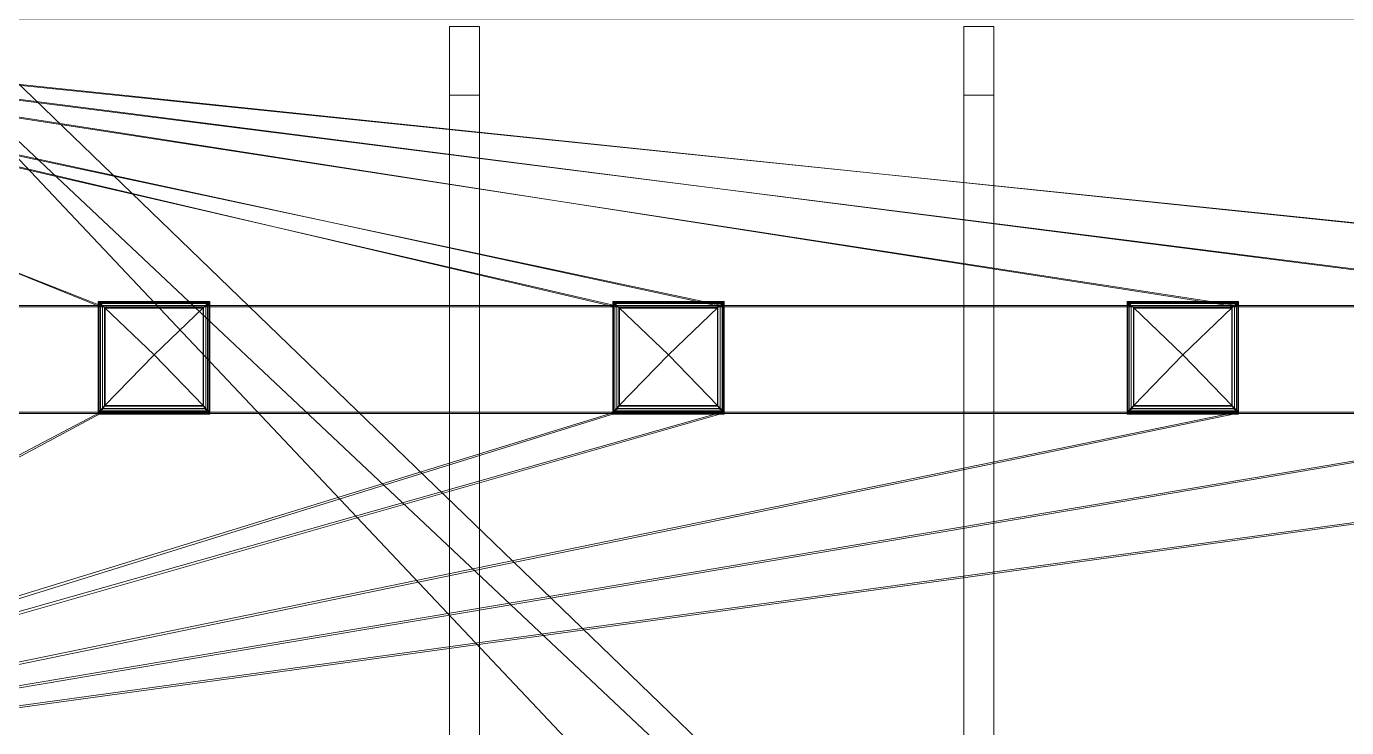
# Model space of a CAD drawing. Header units: millimetres. Extents: x -40035 to 35850, y -22604 to 20487.
# Drawn here: x -31978 to -16579, y -1877 to 6310 of the extents above; entities that cross this region are included whole.
import ezdxf

# ---------------------------------------------------------------- set-up
doc = ezdxf.new("R2010")
doc.units = ezdxf.units.MM
for name, color, linetype, lineweight in [('A-FLOR', 192, 'Continuous', 9), ('A-GLAZ', 151, 'Continuous', 9), ('A-ROOF', 132, 'Continuous', 9), ('A-WALL', 113, 'Continuous', 9), ('S-BEAM', 12, 'Continuous', 9), ('S-FNDN', 32, 'Continuous', 9)]:
    doc.layers.add(name, color=color, linetype=linetype, lineweight=lineweight)

# ---------------------------------------------------------------- blocks, each defined once
blk = doc.blocks.new('STB Unterzug - STB 25 x 50-507094-_3D_')
at = {"layer": 'S-BEAM'}
mesh = blk.add_polyface(dxfattribs=at)
corners = [(-21767, 3358), (-21767, 3708), (-12772, 3708), (-12772, 3358)]
mesh.append_faces([[corners[k] for k in face] for face in [(3, 0, 1, 2)]])
mesh = blk.add_polyface(dxfattribs=at)
corners = [(-21767, 3708), (-21767, 3708, 1000), (-12772, 3708, 1800), (-12772, 3708)]
mesh.append_faces([[corners[k] for k in face] for face in [(3, 0, 1, 2)]])
mesh = blk.add_polyface(dxfattribs=at)
corners = [(-21767, 3358), (-21767, 3358, 1000), (-21767, 3708, 1000), (-21767, 3708)]
mesh.append_faces([[corners[k] for k in face] for face in [(3, 0, 1, 2)]])
mesh = blk.add_polyface(dxfattribs=at)
corners = [(-21767, 3708, 1000), (-21767, 3358, 1000), (-12772, 3358, 1800), (-12772, 3708, 1800)]
mesh.append_faces([[corners[k] for k in face] for face in [(3, 0, 1, 2)]])
mesh = blk.add_polyface(dxfattribs=at)
corners = [(-12772, 3358), (-12772, 3708), (-12772, 3708, 1800), (-12772, 3358, 1800)]
mesh.append_faces([[corners[k] for k in face] for face in [(0, 1, 2, 3)]])
mesh = blk.add_polyface(dxfattribs=at)
corners = [(-21767, 3358, 1000), (-21767, 3358), (-12772, 3358), (-12772, 3358, 1800)]
mesh.append_faces([[corners[k] for k in face] for face in [(2, 3, 0, 1)]])
blk = doc.blocks.new('Lichtkuppel Dach - Rechteckig - Spitz - 1_25 x 1_25-701672-_3D_')
at = {"layer": 'A-GLAZ'}
mesh = blk.add_polyface(dxfattribs=at)
corners = [(603, 603, 4410), (650, 650, 4180), (-650, 650, 4180), (-603, 603, 4410)]
mesh.append_faces([[corners[k] for k in face] for face in [(3, 0, 1, 2)]])
mesh = blk.add_polyface(dxfattribs=at)
corners = [(650, 650, 4420), (650, 650, 4380), (-650, 650, 4380), (-650, 650, 4420)]
mesh.append_faces([[corners[k] for k in face] for face in [(3, 0, 1, 2)]])
mesh = blk.add_polyface(dxfattribs=at)
corners = [(-650, -650, 4180), (-650, 650, 4180), (650, 650, 4180), (650, -650, 4180), (625, -625, 4180), (625, 625, 4180), (-625, 625, 4180), (-625, -625, 4180)]
mesh.append_faces([[corners[k] for k in face] for face in [(2, 5, 6, 1), (1, 6, 7, 0)]], dxfattribs={"vtx0": -1, "vtx2": -1})
mesh.append_faces([[corners[k] for k in face] for face in [(4, 5, 2, 3), (7, 4, 3, 0)]], dxfattribs={"vtx1": -1, "vtx3": -1})
mesh = blk.add_polyface(dxfattribs=at)
corners = [(-603, 603, 4410), (-650, 650, 4180), (-650, -650, 4180), (-603, -603, 4410)]
mesh.append_faces([[corners[k] for k in face] for face in [(3, 0, 1, 2)]])
mesh = blk.add_polyface(dxfattribs=at)
corners = [(-650, -650, 4380), (-650, 650, 4380), (650, 650, 4380), (650, -650, 4380), (640, -640, 4380), (640, 640, 4380), (-640, 640, 4380), (-640, -640, 4380)]
mesh.append_faces([[corners[k] for k in face] for face in [(2, 5, 6, 1), (1, 6, 7, 0)]], dxfattribs={"vtx0": -1, "vtx2": -1})
mesh.append_faces([[corners[k] for k in face] for face in [(4, 5, 2, 3), (7, 4, 3, 0)]], dxfattribs={"vtx1": -1, "vtx3": -1})
mesh = blk.add_polyface(dxfattribs=at)
corners = [(-650, 650, 4420), (-650, 650, 4380), (-650, -650, 4380), (-650, -650, 4420)]
mesh.append_faces([[corners[k] for k in face] for face in [(3, 0, 1, 2)]])
mesh = blk.add_polyface(dxfattribs=at)
corners = [(650, -650, 4420), (650, 650, 4420), (-650, 650, 4420), (-650, -650, 4420), (-625, -625, 4420), (-625, 625, 4420), (625, 625, 4420), (625, -625, 4420)]
mesh.append_faces([[corners[k] for k in face] for face in [(2, 5, 6, 1), (1, 6, 7, 0)]], dxfattribs={"vtx0": -1, "vtx2": -1})
mesh.append_faces([[corners[k] for k in face] for face in [(4, 5, 2, 3), (7, 4, 3, 0)]], dxfattribs={"vtx1": -1, "vtx3": -1})
mesh = blk.add_polyface(dxfattribs=at)
corners = [(640, 640, 4380), (640, 640, 4410), (-640, 640, 4410), (-640, 640, 4380)]
mesh.append_faces([[corners[k] for k in face] for face in [(3, 0, 1, 2)]])
mesh = blk.add_polyface(dxfattribs=at)
corners = [(-640, -640, 4410), (-640, 640, 4410), (640, 640, 4410), (640, -640, 4410), (603, -603, 4410), (603, 603, 4410), (-603, 603, 4410), (-603, -603, 4410)]
mesh.append_faces([[corners[k] for k in face] for face in [(2, 5, 6, 1), (1, 6, 7, 0)]], dxfattribs={"vtx0": -1, "vtx2": -1})
mesh.append_faces([[corners[k] for k in face] for face in [(4, 5, 2, 3), (7, 4, 3, 0)]], dxfattribs={"vtx1": -1, "vtx3": -1})
mesh = blk.add_polyface(dxfattribs=at)
corners = [(-640, 640, 4380), (-640, 640, 4410), (-640, -640, 4410), (-640, -640, 4380)]
mesh.append_faces([[corners[k] for k in face] for face in [(3, 0, 1, 2)]])
mesh = blk.add_polyface(dxfattribs=at)
corners = [(625, 625, 4180), (577, 577, 4416), (-577, 577, 4416), (-625, 625, 4180)]
mesh.append_faces([[corners[k] for k in face] for face in [(0, 1, 2, 3)]])
mesh = blk.add_polyface(dxfattribs=at)
corners = [(625, 625, 4430), (625, 625, 4420), (-625, 625, 4420), (-625, 625, 4430)]
mesh.append_faces([[corners[k] for k in face] for face in [(0, 1, 2, 3)]])
mesh = blk.add_polyface(dxfattribs=at)
corners = [(-625, 625, 4180), (-577, 577, 4416), (-577, -577, 4416), (-625, -625, 4180)]
mesh.append_faces([[corners[k] for k in face] for face in [(0, 1, 2, 3)]])
mesh = blk.add_polyface(dxfattribs=at)
corners = [(-625, 625, 4430), (-625, 625, 4420), (-625, -625, 4420), (-625, -625, 4430)]
mesh.append_faces([[corners[k] for k in face] for face in [(0, 1, 2, 3)]])
mesh = blk.add_polyface(dxfattribs=at)
corners = [(625, -625, 4430), (625, 625, 4430), (-625, 625, 4430), (-625, -625, 4430), (-577, -577, 4430), (-577, 577, 4430), (577, 577, 4430), (577, -577, 4430)]
mesh.append_faces([[corners[k] for k in face] for face in [(2, 5, 6, 1), (1, 6, 7, 0)]], dxfattribs={"vtx0": -1, "vtx2": -1})
mesh.append_faces([[corners[k] for k in face] for face in [(4, 5, 2, 3), (7, 4, 3, 0)]], dxfattribs={"vtx1": -1, "vtx3": -1})
mesh = blk.add_polyface(dxfattribs=at)
corners = [(625, -625, 4180), (577, -577, 4416), (577, 577, 4416), (625, 625, 4180)]
mesh.append_faces([[corners[k] for k in face] for face in [(0, 1, 2, 3)]])
mesh = blk.add_polyface(dxfattribs=at)
corners = [(603, -603, 4410), (650, -650, 4180), (650, 650, 4180), (603, 603, 4410)]
mesh.append_faces([[corners[k] for k in face] for face in [(3, 0, 1, 2)]])
mesh = blk.add_polyface(dxfattribs=at)
corners = [(625, -625, 4430), (625, -625, 4420), (625, 625, 4420), (625, 625, 4430)]
mesh.append_faces([[corners[k] for k in face] for face in [(0, 1, 2, 3)]])
mesh = blk.add_polyface(dxfattribs=at)
corners = [(640, -640, 4380), (640, -640, 4410), (640, 640, 4410), (640, 640, 4380)]
mesh.append_faces([[corners[k] for k in face] for face in [(3, 0, 1, 2)]])
mesh = blk.add_polyface(dxfattribs=at)
corners = [(650, -650, 4420), (650, -650, 4380), (650, 650, 4380), (650, 650, 4420)]
mesh.append_faces([[corners[k] for k in face] for face in [(0, 1, 2, 3)]])
at = {"layer": 'A-GLAZ', "transparency": 33554496}
mesh = blk.add_polyface(dxfattribs=at)
corners = [(577, 577, 4430), (-577, 577, 4430), (0, 0, 4680)]
mesh.append_faces([[corners[k] for k in face] for face in [(1, 2, 0)]])
mesh = blk.add_polyface(dxfattribs=at)
corners = [(-577, 577, 4430), (577, 577, 4430), (577, -577, 4430), (-577, -577, 4430)]
mesh.append_faces([[corners[k] for k in face] for face in [(2, 3, 0, 1)]])
mesh = blk.add_polyface(dxfattribs=at)
corners = [(-577, 577, 4430), (-577, -577, 4430), (0, 0, 4680)]
mesh.append_faces([[corners[k] for k in face] for face in [(2, 0, 1)]])
at = {"layer": 'A-GLAZ'}
mesh = blk.add_polyface(dxfattribs=at)
corners = [(571, 571, 4416), (577, 577, 4430), (-577, 577, 4430), (-571, 571, 4416)]
mesh.append_faces([[corners[k] for k in face] for face in [(3, 0, 1, 2)]])
mesh = blk.add_polyface(dxfattribs=at)
corners = [(-577, -577, 4416), (-577, 577, 4416), (577, 577, 4416), (577, -577, 4416), (571, -571, 4416), (571, 571, 4416), (-571, 571, 4416), (-571, -571, 4416)]
mesh.append_faces([[corners[k] for k in face] for face in [(2, 5, 6, 1), (1, 6, 7, 0)]], dxfattribs={"vtx0": -1, "vtx2": -1})
mesh.append_faces([[corners[k] for k in face] for face in [(4, 5, 2, 3), (7, 4, 3, 0)]], dxfattribs={"vtx1": -1, "vtx3": -1})
mesh = blk.add_polyface(dxfattribs=at)
corners = [(-571, 571, 4416), (-577, 577, 4430), (-577, -577, 4430), (-571, -571, 4416)]
mesh.append_faces([[corners[k] for k in face] for face in [(3, 0, 1, 2)]])
at = {"layer": 'A-GLAZ', "transparency": 33554496}
mesh = blk.add_polyface(dxfattribs=at)
corners = [(577, -577, 4430), (577, 577, 4430), (0, 0, 4680)]
mesh.append_faces([[corners[k] for k in face] for face in [(1, 2, 0)]])
at = {"layer": 'A-GLAZ'}
mesh = blk.add_polyface(dxfattribs=at)
corners = [(571, -571, 4416), (577, -577, 4430), (577, 577, 4430), (571, 571, 4416)]
mesh.append_faces([[corners[k] for k in face] for face in [(3, 0, 1, 2)]])
at = {"layer": 'A-GLAZ', "transparency": 33554496}
mesh = blk.add_polyface(dxfattribs=at)
corners = [(-577, -577, 4430), (577, -577, 4430), (0, 0, 4680)]
mesh.append_faces([[corners[k] for k in face] for face in [(2, 0, 1)]])
at = {"layer": 'A-GLAZ'}
mesh = blk.add_polyface(dxfattribs=at)
corners = [(-603, -603, 4410), (-650, -650, 4180), (650, -650, 4180), (603, -603, 4410)]
mesh.append_faces([[corners[k] for k in face] for face in [(3, 0, 1, 2)]])
mesh = blk.add_polyface(dxfattribs=at)
corners = [(-625, -625, 4180), (-577, -577, 4416), (577, -577, 4416), (625, -625, 4180)]
mesh.append_faces([[corners[k] for k in face] for face in [(0, 1, 2, 3)]])
mesh = blk.add_polyface(dxfattribs=at)
corners = [(-571, -571, 4416), (-577, -577, 4430), (577, -577, 4430), (571, -571, 4416)]
mesh.append_faces([[corners[k] for k in face] for face in [(3, 0, 1, 2)]])
mesh = blk.add_polyface(dxfattribs=at)
corners = [(-650, -650, 4420), (-650, -650, 4380), (650, -650, 4380), (650, -650, 4420)]
mesh.append_faces([[corners[k] for k in face] for face in [(3, 0, 1, 2)]])
mesh = blk.add_polyface(dxfattribs=at)
corners = [(-640, -640, 4380), (-640, -640, 4410), (640, -640, 4410), (640, -640, 4380)]
mesh.append_faces([[corners[k] for k in face] for face in [(3, 0, 1, 2)]])
mesh = blk.add_polyface(dxfattribs=at)
corners = [(-625, -625, 4430), (-625, -625, 4420), (625, -625, 4420), (625, -625, 4430)]
mesh.append_faces([[corners[k] for k in face] for face in [(3, 0, 1, 2)]])

msp = doc.modelspace()

# ---------------------------------------------------------------- block references
at = {"layer": 'A-GLAZ', "extrusion": (0, 0.088547, 0.996072), "rotation": 180}
for p in [(30489, -1639, 4834), (24489, -1639, 4834), (18489, -1639, 4834)]:
    msp.add_blockref('Lichtkuppel Dach - Rechteckig - Spitz - 1_25 x 1_25-701672-_3D_', p, dxfattribs=at)
at = {"layer": 'S-BEAM', "rotation": 269.9999999999999}
for p in [(-30400, -15459, 7300), (-24400, -15459, 7300)]:
    msp.add_blockref('STB Unterzug - STB 25 x 50-507094-_3D_', p, dxfattribs=at)

# ---------------------------------------------------------------- meshes
at = {"layer": 'A-FLOR'}
mesh = msp.add_polyface(dxfattribs=at)
corners = [(35708, -19573, 4300), (35708, 15367, 4300), (22023, 15367, 4300), (22023, 18917, 4300), (-33712, 18917, 4300), (-33712, 6517, 4300), (-39715, 6517, 4300), (-39715, 2191, 4300), (-39592, 2191, 4300), (-39592, 6397, 4300), (21318, 6397, 4300), (21318, -768, 4300), (20018, -768, 4300), (20018, -2468, 4300), (21083, -2468, 4300), (21083, -2288, 4300), (21318, -2288, 4300), (21318, -11703, 4300), (-39592, -11703, 4300), (-39592, -1459, 4300), (-39715, -1459, 4300), (-39715, -11823, 4300), (-33715, -11823, 4300), (-33715, -21223, 4300), (-31116, -21223, 4300), (-30206, -22450, 4300), (-28926, -22450, 4300), (-27997, -21223, 4300), (-7442, -21223, 4300), (-6513, -22476, 4300), (-5153, -22476, 4300), (-4204, -21223, 4300), (16285, -21223, 4300), (17202, -22460, 4300), (18552, -22460, 4300), (19489, -21223, 4300), (22025, -21223, 4300), (22025, -19573, 4300), (22145, -19573, 4300), (22145, -11943, 4300), (28098, -11943, 4300), (28098, 6606, 4300), (22169, 6606, 4300), (22169, 7667, 4300), (28098, 7667, 4300), (28098, 7684, 4300), (29453, 7684, 4300), (29453, -13075, 4300), (28098, -13075, 4300), (23361, -13075, 4300), (23361, -19573, 4300), (-33595, -12528, 4300), (-32515, -12528, 4300), (-32515, -11943, 4300), (-28327, -11943, 4300), (-28327, -14853, 4300), (-33595, -14853, 4300), (-33592, 9482, 4300), (-28885, 9482, 4300), (-28885, 6637, 4300), (-32515, 6637, 4300), (-32515, 7197, 4300), (-32915, 7197, 4300), (-32915, 7162, 4300), (-33592, 7162, 4300), (-8952, 6617, 4300), (-28415, 6617, 4300), (-28415, 9482, 4300), (-8952, 9482, 4300)]
mesh.append_faces([[corners[k] for k in face] for face in [(9, 6, 7, 8), (63, 60, 61, 62)]], dxfattribs={"vtx0": -1})
mesh.append_faces([[corners[k] for k in face] for face in [(31, 17, 54), (16, 41, 11, 15), (58, 67, 4, 57)]], dxfattribs={"vtx0": -1, "vtx1": -1, "vtx2": -1})
mesh.append_faces([[corners[k] for k in face] for face in [(28, 31, 54, 55), (55, 24, 27, 28), (5, 66, 59, 60)]], dxfattribs={"vtx0": -1, "vtx1": -1, "vtx3": -1})
mesh.append_faces([[corners[k] for k in face] for face in [(56, 23, 24, 55), (18, 21, 22, 17), (42, 10, 11, 41), (65, 9, 10), (16, 40, 41), (2, 45, 46, 1), (59, 66, 67, 58), (5, 64, 57, 4), (9, 5, 6)]], dxfattribs={"vtx0": -1, "vtx2": -1})
mesh.append_faces([[corners[k] for k in face] for face in [(17, 31, 32, 37), (22, 53, 54, 17), (10, 42, 43, 2)]], dxfattribs={"vtx0": -1, "vtx2": -1, "vtx3": -1})
mesh.append_faces([[corners[k] for k in face] for face in [(68, 2, 3, 4)]], dxfattribs={"vtx0": -1, "vtx3": -1})
mesh.append_faces([[corners[k] for k in face] for face in [(20, 21, 18, 19)]], dxfattribs={"vtx1": -1})
mesh.append_faces([[corners[k] for k in face] for face in [(50, 0, 47), (11, 12, 15), (67, 68, 4)]], dxfattribs={"vtx1": -1, "vtx2": -1})
mesh.append_faces([[corners[k] for k in face] for face in [(68, 65, 10, 2), (65, 66, 5, 9), (63, 64, 5, 60)]], dxfattribs={"vtx1": -1, "vtx2": -1, "vtx3": -1})
mesh.append_faces([[corners[k] for k in face] for face in [(39, 40, 16, 17), (46, 47, 0, 1), (56, 51, 22, 23)]], dxfattribs={"vtx1": -1, "vtx3": -1})
mesh.append_faces([[corners[k] for k in face] for face in [(48, 49, 50, 47), (13, 14, 15, 12)]], dxfattribs={"vtx2": -1})
mesh.append_faces([[corners[k] for k in face] for face in [(35, 36, 37, 32), (37, 38, 39, 17), (51, 52, 53, 22), (43, 44, 45, 2)]], dxfattribs={"vtx2": -1, "vtx3": -1})
mesh.append_faces([[corners[k] for k in face] for face in [(32, 33, 34, 35), (28, 29, 30, 31), (24, 25, 26, 27)]], dxfattribs={"vtx3": -1})
mesh = msp.add_polyface(dxfattribs=at)
corners = [(22023, 18917, 4000), (22023, 15367, 4000), (35708, 15367, 4000), (35708, -19573, 4000), (23361, -19573, 4000), (23361, -13075, 4000), (28098, -13075, 4000), (29453, -13075, 4000), (29453, 7684, 4000), (28098, 7684, 4000), (28098, 7667, 4000), (22169, 7667, 4000), (22169, 6606, 4000), (28098, 6606, 4000), (28098, -11943, 4000), (22145, -11943, 4000), (22145, -19573, 4000), (22025, -19573, 4000), (22025, -21223, 4000), (19489, -21223, 4000), (18552, -22460, 4000), (17202, -22460, 4000), (16285, -21223, 4000), (-4204, -21223, 4000), (-5153, -22476, 4000), (-6513, -22476, 4000), (-7442, -21223, 4000), (-27997, -21223, 4000), (-28926, -22450, 4000), (-30206, -22450, 4000), (-31116, -21223, 4000), (-33715, -21223, 4000), (-33715, -11823, 4000), (-39715, -11823, 4000), (-39715, -1459, 4000), (-39592, -1459, 4000), (-39592, -11703, 4000), (21318, -11703, 4000), (21318, -2288, 4000), (21083, -2288, 4000), (21083, -2468, 4000), (20018, -2468, 4000), (20018, -768, 4000), (21318, -768, 4000), (21318, 6397, 4000), (-39592, 6397, 4000), (-39592, 2191, 4000), (-39715, 2191, 4000), (-39715, 6517, 4000), (-33712, 6517, 4000), (-33712, 18917, 4000), (-32515, -12528, 4000), (-33595, -12528, 4000), (-33595, -14853, 4000), (-28327, -14853, 4000), (-28327, -11943, 4000), (-32515, -11943, 4000), (-28885, 9482, 4000), (-33592, 9482, 4000), (-33592, 7162, 4000), (-32915, 7162, 4000), (-32915, 7197, 4000), (-32515, 7197, 4000), (-32515, 6637, 4000), (-28885, 6637, 4000), (-28415, 6617, 4000), (-8952, 6617, 4000), (-8952, 9482, 4000), (-28415, 9482, 4000)]
mesh.append_faces([[corners[k] for k in face] for face in [(6, 4, 5), (30, 28, 29), (36, 33, 34, 35)]], dxfattribs={"vtx0": -1})
mesh.append_faces([[corners[k] for k in face] for face in [(33, 36, 32)]], dxfattribs={"vtx0": -1, "vtx1": -1})
mesh.append_faces([[corners[k] for k in face] for face in [(23, 26, 55, 37)]], dxfattribs={"vtx0": -1, "vtx1": -1, "vtx2": -1, "vtx3": -1})
mesh.append_faces([[corners[k] for k in face] for face in [(30, 54, 27, 28), (43, 13, 38, 39), (50, 68, 57, 58)]], dxfattribs={"vtx0": -1, "vtx1": -1, "vtx3": -1})
mesh.append_faces([[corners[k] for k in face] for face in [(7, 3, 4, 6), (38, 14, 15, 37), (3, 7, 8, 2), (53, 31, 32, 52), (39, 42, 43)]], dxfattribs={"vtx0": -1, "vtx2": -1})
mesh.append_faces([[corners[k] for k in face] for face in [(32, 36, 37, 55), (49, 65, 66, 45), (67, 0, 1, 44), (49, 63, 64, 65), (49, 59, 60, 63)]], dxfattribs={"vtx0": -1, "vtx2": -1, "vtx3": -1})
mesh.append_faces([[corners[k] for k in face] for face in [(47, 48, 45, 46), (62, 63, 60, 61)]], dxfattribs={"vtx1": -1})
mesh.append_faces([[corners[k] for k in face] for face in [(55, 56, 32), (13, 14, 38), (66, 67, 44), (44, 45, 66), (48, 49, 45)]], dxfattribs={"vtx1": -1, "vtx2": -1})
mesh.append_faces([[corners[k] for k in face] for face in [(22, 23, 37, 17), (11, 12, 44, 1)]], dxfattribs={"vtx1": -1, "vtx2": -1, "vtx3": -1})
mesh.append_faces([[corners[k] for k in face] for face in [(30, 31, 53, 54), (26, 27, 54, 55), (43, 44, 12, 13), (8, 9, 1, 2), (50, 0, 67, 68), (68, 65, 64, 57), (58, 59, 49, 50)]], dxfattribs={"vtx1": -1, "vtx3": -1})
mesh.append_faces([[corners[k] for k in face] for face in [(20, 21, 22, 19), (24, 25, 26, 23)]], dxfattribs={"vtx2": -1})
mesh.append_faces([[corners[k] for k in face] for face in [(17, 18, 19, 22), (15, 16, 17, 37), (56, 51, 52, 32), (9, 10, 11, 1)]], dxfattribs={"vtx2": -1, "vtx3": -1})
mesh.append_faces([[corners[k] for k in face] for face in [(39, 40, 41, 42)]], dxfattribs={"vtx3": -1})
at = {"layer": 'A-ROOF'}
mesh = msp.add_polyface(dxfattribs=at)
corners = [(27844, -2653, 9285), (27858, 6397, 8481), (-39595, 6397, 8481), (-39581, -2653, 9285), (10886, 3053, 8778), (12136, 3053, 8778), (12136, 1808, 8889), (10886, 1808, 8889), (4886, 3053, 8778), (6136, 3053, 8778), (6136, 1808, 8889), (4886, 1808, 8889), (-31114, 3053, 8778), (-29864, 3053, 8778), (-29864, 1808, 8889), (-31114, 1808, 8889), (-25114, 3053, 8778), (-23864, 3053, 8778), (-23864, 1808, 8889), (-25114, 1808, 8889), (-19114, 3053, 8778), (-17864, 3053, 8778), (-17864, 1808, 8889), (-19114, 1808, 8889), (-13114, 3053, 8778), (-11864, 3053, 8778), (-11864, 1808, 8889), (-13114, 1808, 8889), (-7114, 3053, 8778), (-5864, 3053, 8778), (-5864, 1808, 8889), (-7114, 1808, 8889), (-1114, 3053, 8778), (136, 3053, 8778), (136, 1808, 8889), (-1114, 1808, 8889), (16886, 3053, 8778), (18136, 3053, 8778), (18136, 1808, 8889), (16886, 1808, 8889), (22886, 3053, 8778), (24136, 3053, 8778), (24136, 1808, 8889), (22886, 1808, 8889), (-37114, 3053, 8778), (-35864, 3053, 8778), (-35864, 1808, 8889), (-37114, 1808, 8889)]
mesh.append_faces([[corners[k] for k in face] for face in [(19, 3, 18)]], dxfattribs={"vtx0": -1, "vtx1": -1})
mesh.append_faces([[corners[k] for k in face] for face in [(39, 6, 0, 38), (35, 30, 0, 34), (25, 28, 2, 24), (21, 24, 2), (13, 16, 2, 12), (23, 18, 3, 22), (27, 22, 3)]], dxfattribs={"vtx0": -1, "vtx1": -1, "vtx2": -1})
mesh.append_faces([[corners[k] for k in face] for face in [(1, 41, 42, 0), (29, 1, 2, 28), (32, 29, 30, 35), (24, 21, 22, 27), (28, 25, 26, 31), (20, 17, 18, 23), (12, 45, 46, 15), (16, 13, 14, 19), (2, 16, 17)]], dxfattribs={"vtx0": -1, "vtx2": -1})
mesh.append_faces([[corners[k] for k in face] for face in [(0, 42, 43, 38), (0, 6, 7, 10), (0, 10, 11, 34), (2, 44, 45, 12)]], dxfattribs={"vtx0": -1, "vtx2": -1, "vtx3": -1})
mesh.append_faces([[corners[k] for k in face] for face in [(40, 41, 1, 37), (36, 37, 1, 5), (4, 5, 1, 9), (8, 9, 1, 33), (32, 33, 1, 29), (20, 21, 2, 17), (26, 27, 3, 31), (14, 15, 3, 19), (46, 47, 3, 15)]], dxfattribs={"vtx1": -1, "vtx2": -1, "vtx3": -1})
mesh.append_faces([[corners[k] for k in face] for face in [(43, 40, 37, 38), (39, 36, 5, 6), (7, 4, 9, 10), (11, 8, 33, 34), (3, 0, 30, 31), (47, 44, 2, 3)]], dxfattribs={"vtx1": -1, "vtx3": -1})
mesh = msp.add_polyface(dxfattribs=at)
corners = [(27682, 6397, 8300), (27667, -2653, 9105), (-39405, -2653, 9105), (-39419, 6397, 8300), (12136, 3037, 8599), (10886, 3037, 8599), (10886, 1792, 8709), (12136, 1792, 8709), (6136, 3037, 8599), (4886, 3037, 8599), (4886, 1792, 8709), (6136, 1792, 8709), (-29864, 3037, 8599), (-31114, 3037, 8599), (-31114, 1792, 8709), (-29864, 1792, 8709), (-23864, 3037, 8599), (-25114, 3037, 8599), (-25114, 1792, 8709), (-23864, 1792, 8709), (-17864, 3037, 8599), (-19114, 3037, 8599), (-19114, 1792, 8709), (-17864, 1792, 8709), (-11864, 3037, 8599), (-13114, 3037, 8599), (-13114, 1792, 8709), (-11864, 1792, 8709), (-5864, 3037, 8599), (-7114, 3037, 8599), (-7114, 1792, 8709), (-5864, 1792, 8709), (136, 3037, 8599), (-1114, 3037, 8599), (-1114, 1792, 8709), (136, 1792, 8709), (18136, 3037, 8599), (16886, 3037, 8599), (16886, 1792, 8709), (18136, 1792, 8709), (24136, 3037, 8599), (22886, 3037, 8599), (22886, 1792, 8709), (24136, 1792, 8709), (-35864, 3037, 8599), (-37114, 3037, 8599), (-37114, 1792, 8709), (-35864, 1792, 8709)]
mesh.append_faces([[corners[k] for k in face] for face in [(19, 2, 18)]], dxfattribs={"vtx0": -1, "vtx1": -1})
mesh.append_faces([[corners[k] for k in face] for face in [(10, 1, 35), (3, 25, 20), (2, 23, 26)]], dxfattribs={"vtx0": -1, "vtx1": -1, "vtx2": -1})
mesh.append_faces([[corners[k] for k in face] for face in [(1, 7, 38, 39), (1, 31, 34, 35), (3, 29, 24, 25), (3, 17, 12, 13), (2, 19, 22, 23)]], dxfattribs={"vtx0": -1, "vtx1": -1, "vtx3": -1})
mesh.append_faces([[corners[k] for k in face] for face in [(36, 41, 42, 39), (4, 37, 38, 7), (8, 5, 6, 11), (32, 9, 10, 35), (1, 6, 7), (31, 1, 2, 30), (3, 45, 46, 2)]], dxfattribs={"vtx0": -1, "vtx2": -1})
mesh.append_faces([[corners[k] for k in face] for face in [(0, 40, 41, 36), (0, 36, 37, 4), (0, 4, 5, 8), (0, 8, 9, 32), (0, 32, 33, 28), (1, 10, 11, 6), (3, 20, 21, 16), (2, 26, 27, 30), (2, 14, 15, 18), (2, 46, 47, 14)]], dxfattribs={"vtx0": -1, "vtx2": -1, "vtx3": -1})
mesh.append_faces([[corners[k] for k in face] for face in [(16, 17, 3)]], dxfattribs={"vtx1": -1, "vtx2": -1})
mesh.append_faces([[corners[k] for k in face] for face in [(42, 43, 1, 39), (44, 45, 3, 13)]], dxfattribs={"vtx1": -1, "vtx2": -1, "vtx3": -1})
mesh.append_faces([[corners[k] for k in face] for face in [(43, 40, 0, 1), (3, 0, 28, 29), (31, 28, 33, 34), (23, 20, 25, 26), (27, 24, 29, 30), (19, 16, 21, 22), (47, 44, 13, 14), (15, 12, 17, 18)]], dxfattribs={"vtx1": -1, "vtx3": -1})
mesh = msp.add_polyface(dxfattribs=at)
corners = [(-31114, 3053, 8778), (-31114, 3037, 8599), (-29864, 3037, 8599), (-29864, 3053, 8778)]
mesh.append_faces([[corners[k] for k in face] for face in [(3, 0, 1, 2)]])
mesh = msp.add_polyface(dxfattribs=at)
corners = [(-31114, 3037, 8599), (-31114, 3053, 8778), (-31114, 1808, 8889), (-31114, 1792, 8709)]
mesh.append_faces([[corners[k] for k in face] for face in [(1, 2, 3, 0)]])
mesh = msp.add_polyface(dxfattribs=at)
corners = [(-29864, 3053, 8778), (-29864, 3037, 8599), (-29864, 1792, 8709), (-29864, 1808, 8889)]
mesh.append_faces([[corners[k] for k in face] for face in [(3, 0, 1, 2)]])
mesh = msp.add_polyface(dxfattribs=at)
corners = [(-25114, 3053, 8778), (-25114, 3037, 8599), (-23864, 3037, 8599), (-23864, 3053, 8778)]
mesh.append_faces([[corners[k] for k in face] for face in [(3, 0, 1, 2)]])
mesh = msp.add_polyface(dxfattribs=at)
corners = [(-25114, 3037, 8599), (-25114, 3053, 8778), (-25114, 1808, 8889), (-25114, 1792, 8709)]
mesh.append_faces([[corners[k] for k in face] for face in [(1, 2, 3, 0)]])
mesh = msp.add_polyface(dxfattribs=at)
corners = [(-23864, 3053, 8778), (-23864, 3037, 8599), (-23864, 1792, 8709), (-23864, 1808, 8889)]
mesh.append_faces([[corners[k] for k in face] for face in [(3, 0, 1, 2)]])
mesh = msp.add_polyface(dxfattribs=at)
corners = [(-19114, 3053, 8778), (-19114, 3037, 8599), (-17864, 3037, 8599), (-17864, 3053, 8778)]
mesh.append_faces([[corners[k] for k in face] for face in [(3, 0, 1, 2)]])
mesh = msp.add_polyface(dxfattribs=at)
corners = [(-19114, 3037, 8599), (-19114, 3053, 8778), (-19114, 1808, 8889), (-19114, 1792, 8709)]
mesh.append_faces([[corners[k] for k in face] for face in [(1, 2, 3, 0)]])
mesh = msp.add_polyface(dxfattribs=at)
corners = [(-17864, 3053, 8778), (-17864, 3037, 8599), (-17864, 1792, 8709), (-17864, 1808, 8889)]
mesh.append_faces([[corners[k] for k in face] for face in [(3, 0, 1, 2)]])
mesh = msp.add_polyface(dxfattribs=at)
corners = [(-31114, 1792, 8709), (-31114, 1808, 8889), (-29864, 1808, 8889), (-29864, 1792, 8709)]
mesh.append_faces([[corners[k] for k in face] for face in [(1, 2, 3, 0)]])
mesh = msp.add_polyface(dxfattribs=at)
corners = [(-25114, 1792, 8709), (-25114, 1808, 8889), (-23864, 1808, 8889), (-23864, 1792, 8709)]
mesh.append_faces([[corners[k] for k in face] for face in [(1, 2, 3, 0)]])
mesh = msp.add_polyface(dxfattribs=at)
corners = [(-19114, 1792, 8709), (-19114, 1808, 8889), (-17864, 1808, 8889), (-17864, 1792, 8709)]
mesh.append_faces([[corners[k] for k in face] for face in [(1, 2, 3, 0)]])
at = {"layer": 'A-WALL'}
mesh = msp.add_polyface(dxfattribs=at)
corners = [(-27042, 6307), (-27042, 5507), (-27042, 5507, 4000), (-27042, 6307, 4000)]
mesh.append_faces([[corners[k] for k in face] for face in [(3, 0, 1, 2)]])
mesh = msp.add_polyface(dxfattribs=at)
corners = [(-27042, 5507), (-27042, 6307), (-26692, 6307), (-26692, 5507)]
mesh.append_faces([[corners[k] for k in face] for face in [(0, 1, 2, 3)]])
mesh = msp.add_polyface(dxfattribs=at)
corners = [(-27042, 6307, 4000), (-27042, 5507, 4000), (-26692, 5507, 4000), (-26692, 6307, 4000)]
mesh.append_faces([[corners[k] for k in face] for face in [(0, 1, 2, 3)]])
mesh = msp.add_polyface(dxfattribs=at)
corners = [(-27042, 6307), (-27042, 6307, 4000), (-26692, 6307, 4000), (-26692, 6307)]
mesh.append_faces([[corners[k] for k in face] for face in [(0, 1, 2, 3)]])
mesh = msp.add_polyface(dxfattribs=at)
corners = [(-26692, 6307), (-26692, 6307, 4000), (-26692, 5507, 4000), (-26692, 5507)]
mesh.append_faces([[corners[k] for k in face] for face in [(2, 3, 0, 1)]])
mesh = msp.add_polyface(dxfattribs=at)
corners = [(-21042, 6307), (-21042, 5507), (-21042, 5507, 4000), (-21042, 6307, 4000)]
mesh.append_faces([[corners[k] for k in face] for face in [(3, 0, 1, 2)]])
mesh = msp.add_polyface(dxfattribs=at)
corners = [(-21042, 5507), (-21042, 6307), (-20692, 6307), (-20692, 5507)]
mesh.append_faces([[corners[k] for k in face] for face in [(0, 1, 2, 3)]])
mesh = msp.add_polyface(dxfattribs=at)
corners = [(-21042, 6307, 4000), (-21042, 5507, 4000), (-20692, 5507, 4000), (-20692, 6307, 4000)]
mesh.append_faces([[corners[k] for k in face] for face in [(0, 1, 2, 3)]])
mesh = msp.add_polyface(dxfattribs=at)
corners = [(-21042, 6307), (-21042, 6307, 4000), (-20692, 6307, 4000), (-20692, 6307)]
mesh.append_faces([[corners[k] for k in face] for face in [(0, 1, 2, 3)]])
mesh = msp.add_polyface(dxfattribs=at)
corners = [(-20692, 6307), (-20692, 6307, 4000), (-20692, 5507, 4000), (-20692, 5507)]
mesh.append_faces([[corners[k] for k in face] for face in [(2, 3, 0, 1)]])
mesh = msp.add_polyface(dxfattribs=at)
corners = [(-27042, 5507, 4000), (-27042, 5507), (-26692, 5507), (-26692, 5507, 4000)]
mesh.append_faces([[corners[k] for k in face] for face in [(0, 1, 2, 3)]])
mesh = msp.add_polyface(dxfattribs=at)
corners = [(-21042, 5507, 4000), (-21042, 5507), (-20692, 5507), (-20692, 5507, 4000)]
mesh.append_faces([[corners[k] for k in face] for face in [(0, 1, 2, 3)]])
at = {"layer": 'S-FNDN'}
mesh = msp.add_polyface(dxfattribs=at)
corners = [(-33835, 6637, -1400), (-33835, 7349, -1400), (-33835, 8977, -1400), (-33835, 19037, -1400), (22145, 19037, -1400), (22145, 15367, -1400), (35705, 15367, -1400), (35705, -19573, -1400), (22145, -19573, -1400), (22145, -21343, -1400), (19541, -21343, -1400), (16219, -21343, -1400), (-4159, -21343, -1400), (-7442, -21343, -1400), (-33835, -21343, -1400), (-33835, -14331, -1400), (-33835, -12703, -1400), (-33835, -11943, -1400), (-39835, -11943, -1400), (-39835, 6637, -1400)]
mesh.append_faces([[corners[k] for k in face] for face in [(5, 2, 3, 4)]], dxfattribs={"vtx0": -1})
mesh.append_faces([[corners[k] for k in face] for face in [(5, 12, 1, 2)]], dxfattribs={"vtx0": -1, "vtx1": -1, "vtx3": -1})
mesh.append_faces([[corners[k] for k in face] for face in [(13, 16, 17, 0)]], dxfattribs={"vtx0": -1, "vtx2": -1, "vtx3": -1})
mesh.append_faces([[corners[k] for k in face] for face in [(11, 12, 5, 8)]], dxfattribs={"vtx1": -1, "vtx2": -1, "vtx3": -1})
mesh.append_faces([[corners[k] for k in face] for face in [(12, 13, 0, 1)]], dxfattribs={"vtx1": -1, "vtx3": -1})
mesh.append_faces([[corners[k] for k in face] for face in [(6, 7, 8, 5)]], dxfattribs={"vtx2": -1})
mesh.append_faces([[corners[k] for k in face] for face in [(13, 14, 15, 16), (8, 9, 10, 11), (17, 18, 19, 0)]], dxfattribs={"vtx3": -1})
mesh = msp.add_polyface(dxfattribs=at)
corners = [(-33835, 6637), (-39835, 6637), (-39835, -11943), (-33835, -11943), (-33835, -12703), (-33835, -14331), (-33835, -21343), (-7442, -21343), (-4159, -21343), (16219, -21343), (19541, -21343), (22145, -21343), (22145, -19573), (35705, -19573), (35705, 15367), (22145, 15367), (22145, 19037), (-33835, 19037), (-33835, 8977), (-33835, 7349)]
mesh.append_faces([[corners[k] for k in face] for face in [(7, 4, 5, 6)]], dxfattribs={"vtx0": -1})
mesh.append_faces([[corners[k] for k in face] for face in [(4, 7, 3)]], dxfattribs={"vtx0": -1, "vtx1": -1})
mesh.append_faces([[corners[k] for k in face] for face in [(8, 15, 19, 0), (0, 3, 7, 8)]], dxfattribs={"vtx0": -1, "vtx1": -1, "vtx3": -1})
mesh.append_faces([[corners[k] for k in face] for face in [(15, 8, 9, 12)]], dxfattribs={"vtx0": -1, "vtx2": -1, "vtx3": -1})
mesh.append_faces([[corners[k] for k in face] for face in [(17, 18, 15, 16), (14, 15, 12, 13)]], dxfattribs={"vtx1": -1})
mesh.append_faces([[corners[k] for k in face] for face in [(18, 19, 15)]], dxfattribs={"vtx1": -1, "vtx2": -1})
mesh.append_faces([[corners[k] for k in face] for face in [(1, 2, 3, 0), (10, 11, 12, 9)]], dxfattribs={"vtx2": -1})

doc.saveas('drawing.dxf')
